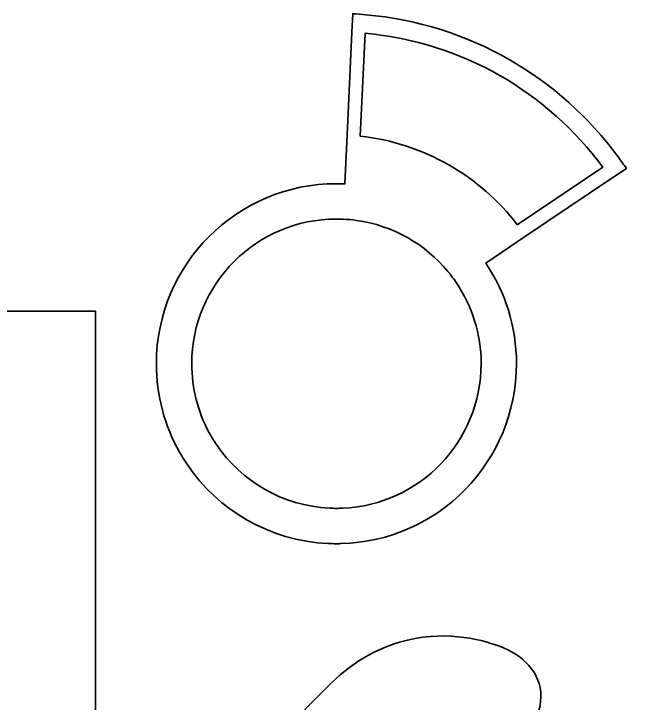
# Model space of a CAD drawing. Header units: centimetres. Extents: x 0.2 to 39.6, y -39 to -0.2.
# Drawn here: x 24.38 to 31.27, y -8.09 to -0.52 of the extents above; entities that cross this region are included whole.
import ezdxf

# ---------------------------------------------------------------- set-up
doc = ezdxf.new("R2010")
doc.units = ezdxf.units.CM
doc.header["$MEASUREMENT"] = 0
doc.layers.add('Capa 1', color=7, linetype='Continuous')

msp = doc.modelspace()

# ---------------------------------------------------------------- linework, layer by layer
at = {"layer": 'Capa 1', "color": 22, "lineweight": 35, "true_color": 0xe42420}
msp.add_lwpolyline([(0.2757, -3.7873), (0.2757, -9.9053), (25.2757, -9.9053), (25.2757, -3.7873), (0.2757, -3.7873)], dxfattribs=at)
for points, knots in [([(31.01, -2.0927), (30.3722, -1.2238), (29.3781, -0.6326), (28.2432, -0.5334), (28.1956, -0.5288), (28.1476, -0.5257), (28.0993, -0.5232), (28.0993, -0.5232), (28.0898, -0.7264), (28.0898, -0.7264), (28.0898, -0.7264), (28.0368, -1.8542), (28.0368, -1.8542), (28.0368, -1.8542), (28.0118, -2.3897), (28.0118, -2.3897), (27.9811, -2.3883), (27.9504, -2.3876), (27.9194, -2.3876), (26.8282, -2.3876), (25.9438, -3.272), (25.9438, -4.3632), (25.9438, -4.716), (26.0362, -5.0472), (26.1985, -5.3337), (26.2239, -5.3792), (26.2514, -5.4236), (26.2807, -5.467), (26.6194, -5.969), (27.1831, -6.307), (27.8269, -6.3366), (27.8576, -6.338), (27.8883, -6.3387), (27.9194, -6.3387), (27.9367, -6.3387), (27.9539, -6.3384), (27.9712, -6.338), (29.0384, -6.3105), (29.8949, -5.437), (29.8949, -4.3632), (29.8949, -3.9543), (29.7707, -3.5747), (29.558, -3.2593), (29.558, -3.2593), (29.9955, -2.9648), (29.9955, -2.9648), (29.9955, -2.9648), (30.9317, -2.334), (30.9317, -2.334), (30.9317, -2.334), (31.1004, -2.2204), (31.1004, -2.2204), (31.0711, -2.177), (31.0411, -2.1347), (31.01, -2.0927)], [0, 0, 0, 0, 1, 1, 1, 2, 2, 2, 3, 3, 3, 4, 4, 4, 5, 5, 5, 6, 6, 6, 7, 7, 7, 8, 8, 8, 9, 9, 9, 10, 10, 10, 11, 11, 11, 12, 12, 12, 13, 13, 13, 14, 14, 14, 15, 15, 15, 16, 16, 16, 17, 17, 17, 18, 18, 18, 18]), ([(29.9037, -2.8378), (29.4959, -2.3068), (28.8817, -1.9428), (28.1808, -1.8659), (28.1808, -1.8659), (28.2337, -0.7366), (28.2337, -0.7366), (29.3026, -0.8326), (30.2385, -1.3893), (30.8414, -2.2063), (30.8414, -2.2063), (29.9037, -2.8378), (29.9037, -2.8378)], [0, 0, 0, 0, 1, 1, 1, 2, 2, 2, 3, 3, 3, 4, 4, 4, 4]), ([(29.5069, -4.3632), (29.5069, -5.2162), (28.8338, -5.9122), (27.9896, -5.9489), (27.9663, -5.9503), (27.943, -5.9507), (27.9194, -5.9507), (27.8943, -5.9507), (27.8696, -5.95), (27.8449, -5.9489), (27.3274, -5.9249), (26.8748, -5.6533), (26.6028, -5.2501), (26.5735, -5.207), (26.5463, -5.1622), (26.5213, -5.116), (26.4007, -4.892), (26.3319, -4.6355), (26.3319, -4.3632), (26.3319, -3.4865), (27.0427, -2.7757), (27.9194, -2.7757), (27.9444, -2.7757), (27.9691, -2.7764), (27.9938, -2.7774), (28.0425, -2.7796), (28.0901, -2.7841), (28.1374, -2.7905), (28.5402, -2.8459), (28.8948, -3.0523), (29.1421, -3.3507), (29.1756, -3.3909), (29.207, -3.4329), (29.2359, -3.4763), (29.407, -3.7296), (29.5069, -4.0347), (29.5069, -4.3632)], [0, 0, 0, 0, 1, 1, 1, 2, 2, 2, 3, 3, 3, 4, 4, 4, 5, 5, 5, 6, 6, 6, 7, 7, 7, 8, 8, 8, 9, 9, 9, 10, 10, 10, 11, 11, 11, 12, 12, 12, 12]), ([(33.0464, -11.5388), (33.0464, -11.5388), (33.5445, -7.7613), (33.5445, -7.7613), (33.5445, -7.7613), (33.7012, -6.5717), (33.7012, -6.5717), (33.7012, -6.5717), (33.7015, -6.5717), (33.7015, -6.5717), (33.7015, -6.5717), (33.7555, -6.1622), (33.7555, -6.1622), (33.7103, -6.1558), (33.6648, -6.1505), (33.6193, -6.1456), (33.342, -6.1142), (33.0605, -6.0983), (32.7751, -6.0983), (32.5328, -6.0983), (32.2929, -6.1099), (32.0565, -6.1325), (32.0099, -6.1368), (31.9634, -6.1417), (31.9168, -6.147), (31.9168, -6.147), (31.9641, -6.5576), (31.9641, -6.5576), (31.9641, -6.5576), (32.1017, -7.7493), (32.1017, -7.7493), (32.1017, -7.7493), (32.5377, -11.5346), (32.5377, -11.5346), (31.4995, -11.6521), (30.6927, -12.5333), (30.6927, -13.6026), (30.6927, -14.6126), (31.4123, -15.4547), (32.3669, -15.6441), (32.4114, -15.6529), (32.4566, -15.6604), (32.5021, -15.6663), (32.591, -15.678), (32.682, -15.684), (32.7741, -15.684), (32.8552, -15.684), (32.9356, -15.6794), (33.0143, -15.6702), (33.0612, -15.6649), (33.1078, -15.6579), (33.1536, -15.6494), (34.122, -15.4709), (34.8554, -14.6221), (34.8554, -13.6026), (34.8554, -12.5457), (34.0673, -11.6725), (33.0464, -11.5388)], [0, 0, 0, 0, 1, 1, 1, 2, 2, 2, 3, 3, 3, 4, 4, 4, 5, 5, 5, 6, 6, 6, 7, 7, 7, 8, 8, 8, 9, 9, 9, 10, 10, 10, 11, 11, 11, 12, 12, 12, 13, 13, 13, 14, 14, 14, 15, 15, 15, 16, 16, 16, 17, 17, 17, 18, 18, 18, 19, 19, 19, 19]), ([(29.0404, -12.0717), (29.0404, -12.0717), (29.0404, -11.7717), (29.0404, -11.7717), (29.0404, -11.7717), (30.5404, -11.7717), (30.5404, -11.7717), (30.5404, -11.7717), (30.5404, -10.4217), (30.5404, -10.4217), (30.5404, -10.4217), (29.0282, -10.4217), (29.0282, -10.4217), (28.7378, -10.2568), (28.3601, -9.9823), (28.2413, -9.6614), (28.2004, -9.5509), (28.1625, -9.3724), (28.3046, -9.0996), (28.3817, -8.9516), (28.4631, -8.8284), (28.5486, -8.7303), (28.6085, -8.6739), (28.6686, -8.6187), (28.7288, -8.5649), (28.8186, -8.5019), (28.912, -8.4635), (29.0089, -8.4504), (29.1103, -8.4366), (29.1938, -8.4689), (29.2587, -8.4868), (29.3753, -8.5324), (29.4751, -8.5796), (29.5999, -8.5796), (29.9108, -8.5796), (30.1628, -8.3276), (30.1628, -8.0167), (30.1628, -7.7428), (29.9545, -7.5562), (29.708, -7.4644), (29.4821, -7.3799), (29.0769, -7.2825), (28.6119, -7.4203), (28.2971, -7.5136), (28.0161, -7.6949), (27.7711, -7.9604), (26.9159, -8.7714), (26.4839, -9.7707), (26.0051, -10.4217), (26.0051, -10.4217), (0.5404, -10.4217), (0.5404, -10.4217), (0.5404, -10.4217), (0.5404, -11.1717), (0.5404, -11.1717), (0.5404, -11.1717), (0.2404, -11.1717), (0.2404, -11.1717), (0.2404, -11.1717), (0.2404, -12.6717), (0.2404, -12.6717), (0.2404, -12.6717), (0.5404, -12.6717), (0.5404, -12.6717), (0.5404, -12.6717), (0.5404, -13.4217), (0.5404, -13.4217), (0.5404, -13.4217), (30.5404, -13.4217), (30.5404, -13.4217), (30.5404, -13.4217), (30.5404, -12.0717), (30.5404, -12.0717), (30.5404, -12.0717), (29.0404, -12.0717), (29.0404, -12.0717)], [0, 0, 0, 0, 1, 1, 1, 2, 2, 2, 3, 3, 3, 4, 4, 4, 5, 5, 5, 6, 6, 6, 7, 7, 7, 8, 8, 8, 9, 9, 9, 10, 10, 10, 11, 11, 11, 12, 12, 12, 13, 13, 13, 14, 14, 14, 15, 15, 15, 16, 16, 16, 17, 17, 17, 18, 18, 18, 19, 19, 19, 20, 20, 20, 21, 21, 21, 22, 22, 22, 23, 23, 23, 24, 24, 24, 25, 25, 25, 25])]:
    msp.add_open_spline(points, degree=3, knots=knots, dxfattribs=at)

doc.saveas('drawing.dxf')
